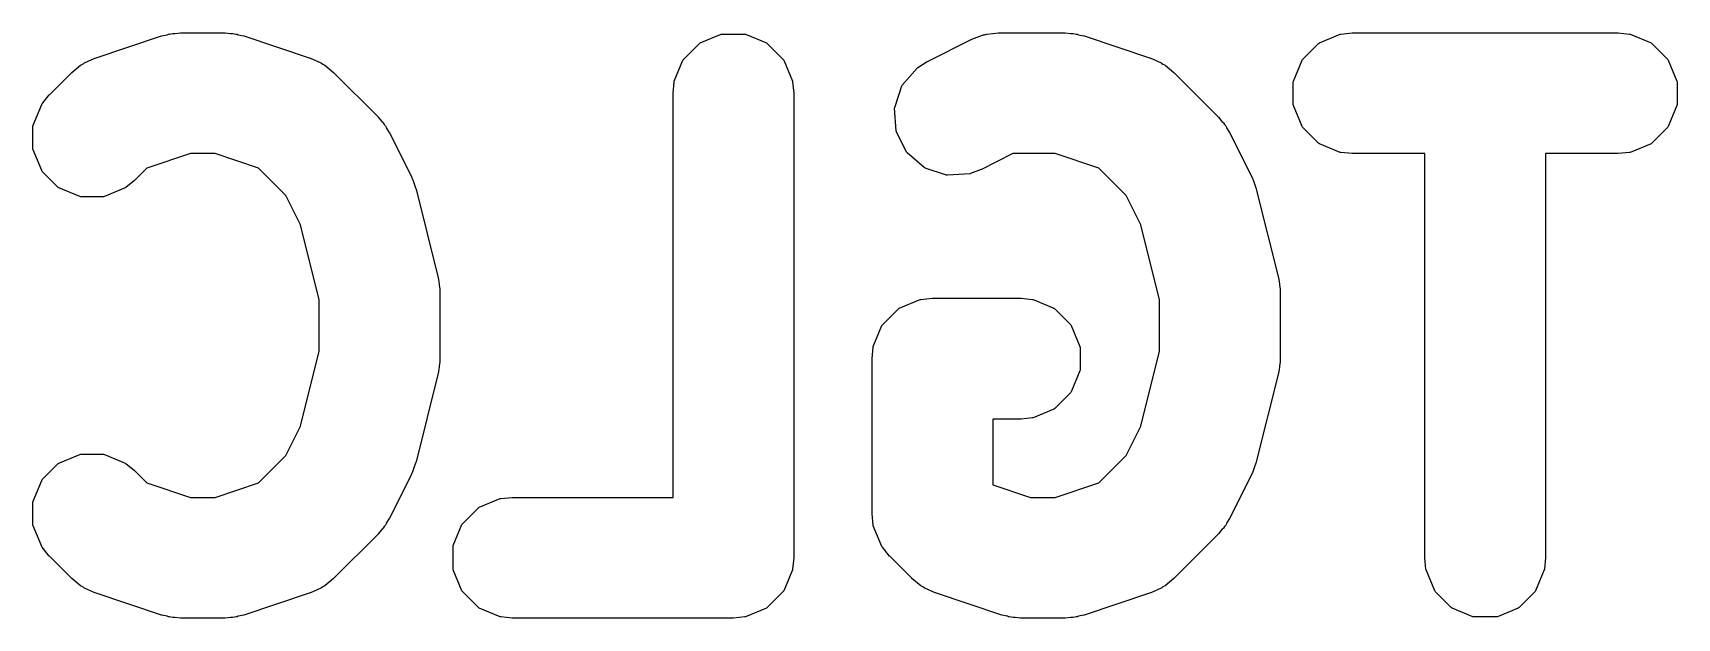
# Model space of a CAD drawing. Extents: x 54 to 204, y -96 to -37.
# Drawn here: x 165.327 to 168.868, y -92.775 to -91.515 of the extents above; entities that cross this region are included whole.
import ezdxf

# ---------------------------------------------------------------- set-up
doc = ezdxf.new("R2010")
doc.units = 0
doc.layers.add('BLACK', color=7, linetype='CONTINUOUS')

msp = doc.modelspace()

# ---------------------------------------------------------------- linework, layer by layer
at = {"layer": 'BLACK', "linetype": 'CONTINUOUS'}
for p, q in [((165.461074, -91.569192), (165.60393, -91.521573)), ((165.60393, -91.521573), (165.604402, -91.52144)), ((165.604402, -91.52144), (165.616082, -91.518783)), ((165.616082, -91.518783), (165.618741, -91.517683)), ((165.618741, -91.517683), (165.620163, -91.517327)), ((165.620163, -91.517327), (165.624271, -91.516921)), ((165.624271, -91.516921), (165.628297, -91.516007)), ((165.628297, -91.516007), (165.629758, -91.515895)), ((165.629758, -91.515895), (165.632629, -91.516098)), ((165.632629, -91.516098), (165.64455, -91.514925)), ((165.64455, -91.514925), (165.64504, -91.514901)), ((165.64504, -91.514901), (165.740278, -91.514901)), ((165.740278, -91.514901), (165.740768, -91.514925)), ((165.740768, -91.514925), (165.752687, -91.516098)), ((165.752687, -91.516098), (165.755559, -91.515895)), ((165.755559, -91.515895), (165.75702, -91.516007)), ((165.75702, -91.516007), (165.761044, -91.516921)), ((165.761044, -91.516921), (165.765155, -91.517327)), ((165.765155, -91.517327), (165.766576, -91.517683)), ((165.766576, -91.517683), (165.769239, -91.518785)), ((165.769239, -91.518785), (165.780915, -91.521441)), ((165.780915, -91.521441), (165.781387, -91.521573)), ((165.781387, -91.521573), (165.924244, -91.569191)), ((166.764157, -91.536348), (166.809217, -91.517684)), ((166.809217, -91.517684), (166.81113, -91.517303)), ((166.81113, -91.517303), (166.859902, -91.517303)), ((166.859902, -91.517303), (166.861815, -91.517684)), ((166.861815, -91.517684), (166.906875, -91.536348)), ((167.253569, -91.576245), (167.348807, -91.528626)), ((167.348807, -91.528626), (167.349256, -91.528428)), ((167.349256, -91.528428), (167.372142, -91.51967)), ((167.372142, -91.51967), (167.373574, -91.519353)), ((167.373574, -91.519353), (167.377244, -91.519091)), ((167.377244, -91.519091), (167.380647, -91.517683)), ((167.380647, -91.517683), (167.382069, -91.517327)), ((167.382069, -91.517327), (167.406455, -91.514925)), ((167.406455, -91.514925), (167.406945, -91.514901)), ((167.406945, -91.514901), (167.549802, -91.514901)), ((167.549802, -91.514901), (167.550292, -91.514925)), ((167.550292, -91.514925), (167.562211, -91.516098)), ((167.562211, -91.516098), (167.565083, -91.515895)), ((167.565083, -91.515895), (167.566544, -91.516007)), ((167.566544, -91.516007), (167.570568, -91.516921)), ((167.570568, -91.516921), (167.574679, -91.517327)), ((167.574679, -91.517327), (167.5761, -91.517683)), ((167.5761, -91.517683), (167.578763, -91.518785)), ((167.578763, -91.518785), (167.590439, -91.521441)), ((167.590439, -91.521441), (167.590911, -91.521573)), ((167.590911, -91.521573), (167.733768, -91.569191)), ((168.097491, -91.536348), (168.142551, -91.517684)), ((168.142551, -91.517684), (168.143974, -91.517327)), ((168.143974, -91.517327), (168.16836, -91.514925)), ((168.16836, -91.514925), (168.16885, -91.514901)), ((168.16885, -91.514901), (168.740278, -91.514901)), ((168.740278, -91.514901), (168.740768, -91.514925)), ((168.740768, -91.514925), (168.765154, -91.517327)), ((168.765154, -91.517327), (168.766577, -91.517684)), ((168.766577, -91.517684), (168.811637, -91.536348)), ((166.728046, -91.571919), (166.762534, -91.537431)), ((166.762534, -91.537431), (166.764157, -91.536348)), ((166.906875, -91.536348), (166.908498, -91.537431)), ((166.908498, -91.537431), (166.942986, -91.571919)), ((168.06138, -91.571919), (168.095868, -91.537431)), ((168.095868, -91.537431), (168.097491, -91.536348)), ((168.811637, -91.536348), (168.81326, -91.537431)), ((168.81326, -91.537431), (168.847748, -91.571919)), ((165.36264, -91.648216), (165.410258, -91.600597)), ((165.410258, -91.600597), (165.410622, -91.600267)), ((165.410622, -91.600267), (165.429564, -91.584722)), ((165.429564, -91.584722), (165.430822, -91.583968)), ((165.430822, -91.583968), (165.434222, -91.582559)), ((165.434222, -91.582559), (165.437004, -91.580147)), ((165.437004, -91.580147), (165.438242, -91.579359)), ((165.438242, -91.579359), (165.460617, -91.569369)), ((165.460617, -91.569369), (165.461074, -91.569192)), ((165.924244, -91.569191), (165.924702, -91.569368)), ((165.924702, -91.569368), (165.947077, -91.579359)), ((165.947077, -91.579359), (165.948314, -91.580148)), ((165.948314, -91.580148), (165.951094, -91.582559)), ((165.951094, -91.582559), (165.954494, -91.583968)), ((165.954494, -91.583968), (165.955753, -91.584722)), ((165.955753, -91.584722), (165.974695, -91.600267)), ((165.974695, -91.600267), (165.975059, -91.600596)), ((165.975059, -91.600596), (166.070297, -91.695834)), ((166.708299, -91.618602), (166.726963, -91.573542)), ((166.726963, -91.573542), (166.728046, -91.571919)), ((166.942986, -91.571919), (166.944069, -91.573542)), ((166.944069, -91.573542), (166.962733, -91.618602)), ((167.199335, -91.62734), (167.231291, -91.590495)), ((167.231291, -91.590495), (167.232404, -91.58954)), ((167.232404, -91.58954), (167.253141, -91.576486)), ((167.253141, -91.576486), (167.253569, -91.576245)), ((167.733768, -91.569191), (167.734226, -91.569368)), ((167.734226, -91.569368), (167.756601, -91.579359)), ((167.756601, -91.579359), (167.757838, -91.580148)), ((167.757838, -91.580148), (167.760618, -91.582559)), ((167.760618, -91.582559), (167.764018, -91.583968)), ((167.764018, -91.583968), (167.765277, -91.584722)), ((167.765277, -91.584722), (167.784219, -91.600267)), ((167.784219, -91.600267), (167.784583, -91.600596)), ((167.784583, -91.600596), (167.879821, -91.695834)), ((168.041633, -91.618602), (168.060297, -91.573542)), ((168.060297, -91.573542), (168.06138, -91.571919)), ((168.847748, -91.571919), (168.848831, -91.573542)), ((168.848831, -91.573542), (168.867495, -91.618602)), ((166.70554, -91.644411), (166.707942, -91.620025)), ((166.707942, -91.620025), (166.708299, -91.618602)), ((166.962733, -91.618602), (166.96309, -91.620025)), ((166.96309, -91.620025), (166.965492, -91.644411)), ((167.182945, -91.675305), (167.198369, -91.629035)), ((167.198369, -91.629035), (167.199335, -91.62734)), ((168.041252, -91.620515), (168.041633, -91.618602)), ((168.041252, -91.669287), (168.041252, -91.620515)), ((168.867495, -91.618602), (168.867876, -91.620515)), ((168.867876, -91.620515), (168.867876, -91.669287)), ((165.327347, -91.713838), (165.346012, -91.668779)), ((165.346012, -91.668779), (165.346766, -91.667521)), ((165.346766, -91.667521), (165.362311, -91.648579)), ((165.362311, -91.648579), (165.36264, -91.648216)), ((166.705516, -91.644901), (166.70554, -91.644411)), ((166.705516, -92.514901), (166.705516, -91.644901)), ((166.965492, -91.644411), (166.965516, -91.644901)), ((166.965516, -91.644901), (166.965516, -92.644901)), ((168.041633, -91.6712), (168.041252, -91.669287)), ((168.060297, -91.71626), (168.041633, -91.6712)), ((168.867495, -91.6712), (168.848831, -91.71626)), ((168.867876, -91.669287), (168.867495, -91.6712)), ((166.070297, -91.695834), (166.070626, -91.696198)), ((166.070626, -91.696198), (166.078223, -91.705456)), ((166.078223, -91.705456), (166.080398, -91.707342)), ((166.080398, -91.707342), (166.081354, -91.708456)), ((166.081354, -91.708456), (166.083554, -91.711951)), ((167.182701, -91.677241), (167.182945, -91.675305)), ((167.186159, -91.725891), (167.182701, -91.677241)), ((167.879821, -91.695834), (167.88015, -91.696198)), ((167.88015, -91.696198), (167.887747, -91.705456)), ((167.887747, -91.705456), (167.889922, -91.707342)), ((167.889922, -91.707342), (167.890878, -91.708456)), ((167.890878, -91.708456), (167.893078, -91.711951)), ((165.326966, -91.715752), (165.327347, -91.713838)), ((165.326966, -91.764526), (165.326966, -91.715752)), ((166.083554, -91.711951), (166.086171, -91.71514)), ((166.086171, -91.71514), (166.086925, -91.716399)), ((166.086925, -91.716399), (166.088023, -91.719052)), ((166.088023, -91.719052), (166.094407, -91.729192)), ((166.094407, -91.729192), (166.094648, -91.72962)), ((166.094648, -91.72962), (166.142267, -91.824858)), ((167.186674, -91.727772), (167.186159, -91.725891)), ((167.208486, -91.771395), (167.186674, -91.727772)), ((167.893078, -91.711951), (167.895695, -91.71514)), ((167.895695, -91.71514), (167.896449, -91.716399)), ((167.896449, -91.716399), (167.897547, -91.719052)), ((167.897547, -91.719052), (167.903931, -91.729192)), ((167.903931, -91.729192), (167.904172, -91.72962)), ((167.904172, -91.72962), (167.951791, -91.824858)), ((168.06138, -91.717883), (168.060297, -91.71626)), ((168.095868, -91.752371), (168.06138, -91.717883)), ((168.847748, -91.717883), (168.81326, -91.752371)), ((168.848831, -91.71626), (168.847748, -91.717883)), ((165.327347, -91.76644), (165.326966, -91.764526)), ((165.346012, -91.811499), (165.327347, -91.76644)), ((165.666136, -91.774901), (165.572408, -91.806142)), ((165.719185, -91.774901), (165.666136, -91.774901)), ((165.812909, -91.806142), (165.719185, -91.774901)), ((167.209682, -91.772936), (167.208486, -91.771395)), ((167.246527, -91.804892), (167.209682, -91.772936)), ((167.437634, -91.774901), (167.369845, -91.808795)), ((167.528709, -91.774901), (167.437634, -91.774901)), ((167.622433, -91.806142), (167.528709, -91.774901)), ((168.097491, -91.753454), (168.095868, -91.752371)), ((168.142551, -91.772118), (168.097491, -91.753454)), ((168.143974, -91.772475), (168.142551, -91.772118)), ((168.16836, -91.774877), (168.143974, -91.772475)), ((168.16885, -91.774901), (168.16836, -91.774877)), ((168.324564, -91.774901), (168.16885, -91.774901)), ((168.324564, -92.644901), (168.324564, -91.774901)), ((168.740278, -91.774901), (168.584564, -91.774901)), ((168.584564, -91.774901), (168.584564, -92.644901)), ((168.740768, -91.774877), (168.740278, -91.774901)), ((168.765154, -91.772475), (168.740768, -91.774877)), ((168.766577, -91.772118), (168.765154, -91.772475)), ((168.811637, -91.753454), (168.766577, -91.772118)), ((168.81326, -91.752371), (168.811637, -91.753454)), ((165.347095, -91.813121), (165.346012, -91.811499)), ((165.381582, -91.847608), (165.347095, -91.813121)), ((165.572408, -91.806142), (165.546488, -91.832063)), ((165.871531, -91.864764), (165.812909, -91.806142)), ((167.248222, -91.805858), (167.246527, -91.804892)), ((167.294492, -91.821282), (167.248222, -91.805858)), ((167.369396, -91.808993), (167.34651, -91.817751)), ((167.369845, -91.808795), (167.369396, -91.808993)), ((167.681055, -91.864764), (167.622433, -91.806142)), ((165.383204, -91.848691), (165.381582, -91.847608)), ((165.428263, -91.867356), (165.383204, -91.848691)), ((165.525924, -91.848691), (165.480865, -91.867356)), ((165.527182, -91.847937), (165.525924, -91.848691)), ((165.546124, -91.832392), (165.527182, -91.847937)), ((165.546488, -91.832063), (165.546124, -91.832392)), ((166.142267, -91.824858), (166.142465, -91.825307)), ((166.142465, -91.825307), (166.142903, -91.826453)), ((166.142903, -91.826453), (166.143033, -91.826628)), ((166.143033, -91.826628), (166.143723, -91.827922)), ((166.143723, -91.827922), (166.14734, -91.838046)), ((166.14734, -91.838046), (166.151223, -91.848193)), ((166.151223, -91.848193), (166.151541, -91.84963)), ((166.151541, -91.84963), (166.151555, -91.849843)), ((166.151555, -91.849843), (166.151968, -91.850995)), ((166.151968, -91.850995), (166.152111, -91.851466)), ((167.296428, -91.821526), (167.294492, -91.821282)), ((167.345078, -91.818068), (167.296428, -91.821526)), ((167.34651, -91.817751), (167.345078, -91.818068)), ((167.951791, -91.824858), (167.951989, -91.825307)), ((167.951989, -91.825307), (167.952427, -91.826453)), ((167.952427, -91.826453), (167.952557, -91.826628)), ((167.952557, -91.826628), (167.953247, -91.827922)), ((167.953247, -91.827922), (167.956864, -91.838046)), ((167.956864, -91.838046), (167.960747, -91.848193)), ((167.960747, -91.848193), (167.961065, -91.84963)), ((167.961065, -91.84963), (167.961079, -91.849843)), ((167.961079, -91.849843), (167.961492, -91.850995)), ((167.961492, -91.850995), (167.961635, -91.851466)), ((165.430177, -91.867737), (165.428263, -91.867356)), ((165.478951, -91.867737), (165.430177, -91.867737)), ((165.480865, -91.867356), (165.478951, -91.867737)), ((165.903332, -91.928366), (165.871531, -91.864764)), ((166.152111, -91.851466), (166.19973, -92.041942)), ((167.712856, -91.928366), (167.681055, -91.864764)), ((167.961635, -91.851466), (168.009254, -92.041942)), ((165.943611, -92.089478), (165.903332, -91.928366)), ((167.753135, -92.089478), (167.712856, -91.928366)), ((166.19973, -92.041942), (166.199825, -92.042424)), ((166.199825, -92.042424), (166.200359, -92.046042)), ((166.200359, -92.046042), (166.200828, -92.047173)), ((166.200828, -92.047173), (166.201185, -92.048596)), ((166.201185, -92.048596), (166.202077, -92.05766)), ((166.202077, -92.05766), (166.203409, -92.066664)), ((168.009254, -92.041942), (168.009349, -92.042424)), ((168.009349, -92.042424), (168.009883, -92.046042)), ((168.009883, -92.046042), (168.010352, -92.047173)), ((168.010352, -92.047173), (168.010709, -92.048596)), ((168.010709, -92.048596), (168.011601, -92.05766)), ((168.011601, -92.05766), (168.012933, -92.066664)), ((165.943611, -92.200322), (165.943611, -92.089478)), ((166.203408, -92.068133), (166.203227, -92.06934)), ((166.203227, -92.06934), (166.203587, -92.072981)), ((166.203409, -92.066664), (166.203408, -92.068133)), ((166.203587, -92.072981), (166.203611, -92.073472)), ((166.203611, -92.073472), (166.203611, -92.216329)), ((167.192729, -92.107776), (167.237789, -92.089112)), ((167.237789, -92.089112), (167.239212, -92.088755)), ((167.239212, -92.088755), (167.263598, -92.086353)), ((167.263598, -92.086353), (167.264088, -92.086329)), ((167.264088, -92.086329), (167.454564, -92.086329)), ((167.454564, -92.086329), (167.455054, -92.086353)), ((167.455054, -92.086353), (167.47944, -92.088755)), ((167.47944, -92.088755), (167.480863, -92.089112)), ((167.480863, -92.089112), (167.525923, -92.107776)), ((167.753135, -92.200322), (167.753135, -92.089478)), ((168.012932, -92.068133), (168.012751, -92.06934)), ((168.012751, -92.06934), (168.013111, -92.072981)), ((168.012933, -92.066664), (168.012932, -92.068133)), ((168.013111, -92.072981), (168.013135, -92.073472)), ((168.013135, -92.073472), (168.013135, -92.216329)), ((167.156618, -92.143347), (167.191106, -92.108859)), ((167.191106, -92.108859), (167.192729, -92.107776)), ((167.525923, -92.107776), (167.527546, -92.108859)), ((167.527546, -92.108859), (167.562034, -92.143347)), ((167.136871, -92.19003), (167.155535, -92.14497)), ((167.155535, -92.14497), (167.156618, -92.143347)), ((167.562034, -92.143347), (167.563117, -92.14497)), ((167.563117, -92.14497), (167.581781, -92.19003)), ((165.903332, -92.361433), (165.943611, -92.200322)), ((167.134112, -92.215839), (167.136514, -92.191453)), ((167.136514, -92.191453), (167.136871, -92.19003)), ((167.581781, -92.19003), (167.582162, -92.191943)), ((167.582162, -92.191943), (167.582162, -92.240715)), ((167.712856, -92.361433), (167.753135, -92.200322)), ((166.202077, -92.232139), (166.201185, -92.241205)), ((166.203409, -92.223137), (166.202077, -92.232139)), ((166.203587, -92.21682), (166.203227, -92.220459)), ((166.203227, -92.220459), (166.203408, -92.221668)), ((166.203408, -92.221668), (166.203409, -92.223137)), ((166.203611, -92.216329), (166.203587, -92.21682)), ((167.134088, -92.216329), (167.134112, -92.215839)), ((167.134088, -92.549662), (167.134088, -92.216329)), ((168.011601, -92.232139), (168.010709, -92.241205)), ((168.012933, -92.223137), (168.011601, -92.232139)), ((168.013111, -92.21682), (168.012751, -92.220459)), ((168.012751, -92.220459), (168.012932, -92.221668)), ((168.012932, -92.221668), (168.012933, -92.223137)), ((168.013135, -92.216329), (168.013111, -92.21682)), ((166.19973, -92.247859), (166.152111, -92.438335)), ((166.199825, -92.247377), (166.19973, -92.247859)), ((166.200359, -92.243759), (166.199825, -92.247377)), ((166.200828, -92.242629), (166.200359, -92.243759)), ((166.201185, -92.241205), (166.200828, -92.242629)), ((167.581781, -92.242628), (167.563117, -92.287688)), ((167.582162, -92.240715), (167.581781, -92.242628)), ((168.009254, -92.247859), (167.961635, -92.438335)), ((168.009349, -92.247377), (168.009254, -92.247859)), ((168.009883, -92.243759), (168.009349, -92.247377)), ((168.010352, -92.242629), (168.009883, -92.243759)), ((168.010709, -92.241205), (168.010352, -92.242629)), ((167.562034, -92.289311), (167.527546, -92.323799)), ((167.563117, -92.287688), (167.562034, -92.289311)), ((167.454564, -92.346329), (167.394088, -92.346329)), ((167.394088, -92.346329), (167.394088, -92.48771)), ((167.455054, -92.346305), (167.454564, -92.346329)), ((167.47944, -92.343903), (167.455054, -92.346305)), ((167.480863, -92.343546), (167.47944, -92.343903)), ((167.525923, -92.324882), (167.480863, -92.343546)), ((167.527546, -92.323799), (167.525923, -92.324882)), ((165.871532, -92.425033), (165.903332, -92.361433)), ((167.681056, -92.425033), (167.712856, -92.361433)), ((165.347096, -92.476679), (165.381584, -92.442192)), ((165.381584, -92.442192), (165.383206, -92.441109)), ((165.383206, -92.441109), (165.428266, -92.422445)), ((165.428266, -92.422445), (165.430179, -92.422064)), ((165.430179, -92.422064), (165.478952, -92.422064)), ((165.478952, -92.422064), (165.480866, -92.422445)), ((165.480866, -92.422445), (165.525925, -92.44111)), ((165.525925, -92.44111), (165.527183, -92.441864)), ((165.527183, -92.441864), (165.546125, -92.45741)), ((165.812907, -92.483659), (165.871532, -92.425033)), ((166.147362, -92.451695), (166.143724, -92.461879)), ((166.151223, -92.441608), (166.147362, -92.451695)), ((166.151541, -92.44017), (166.151223, -92.441608)), ((166.151556, -92.439954), (166.151541, -92.44017)), ((166.151967, -92.438807), (166.151556, -92.439954)), ((166.152111, -92.438335), (166.151967, -92.438807)), ((167.622431, -92.483659), (167.681056, -92.425033)), ((167.956886, -92.451695), (167.953248, -92.461879)), ((167.960747, -92.441608), (167.956886, -92.451695)), ((167.961065, -92.44017), (167.960747, -92.441608)), ((167.96108, -92.439954), (167.961065, -92.44017)), ((167.961491, -92.438807), (167.96108, -92.439954)), ((167.961635, -92.438335), (167.961491, -92.438807)), ((165.327347, -92.52336), (165.346012, -92.478301)), ((165.346012, -92.478301), (165.347096, -92.476679)), ((165.546125, -92.45741), (165.546489, -92.457739)), ((165.546489, -92.457739), (165.572408, -92.483658)), ((165.572408, -92.483658), (165.666136, -92.514901)), ((165.719185, -92.514901), (165.812907, -92.483659)), ((166.142267, -92.464943), (166.094648, -92.560181)), ((166.142465, -92.464493), (166.142267, -92.464943)), ((166.142902, -92.463349), (166.142465, -92.464493)), ((166.143031, -92.463176), (166.142902, -92.463349)), ((166.143724, -92.461879), (166.143031, -92.463176)), ((167.394088, -92.48771), (167.47566, -92.514901)), ((167.528709, -92.514901), (167.622431, -92.483659)), ((167.951791, -92.464943), (167.904172, -92.560181)), ((167.951989, -92.464493), (167.951791, -92.464943)), ((167.952426, -92.463349), (167.951989, -92.464493)), ((167.952555, -92.463176), (167.952426, -92.463349)), ((167.953248, -92.461879), (167.952555, -92.463176)), ((165.326966, -92.525274), (165.327347, -92.52336)), ((165.666136, -92.514901), (165.719185, -92.514901)), ((166.287967, -92.536348), (166.333027, -92.517684)), ((166.333027, -92.517684), (166.33445, -92.517327)), ((166.33445, -92.517327), (166.358836, -92.514925)), ((166.358836, -92.514925), (166.359326, -92.514901)), ((166.359326, -92.514901), (166.705516, -92.514901)), ((167.47566, -92.514901), (167.528709, -92.514901)), ((165.326966, -92.574047), (165.326966, -92.525274)), ((166.251856, -92.571919), (166.286344, -92.537431)), ((166.286344, -92.537431), (166.287967, -92.536348)), ((167.134112, -92.550152), (167.134088, -92.549662)), ((167.136514, -92.574538), (167.134112, -92.550152)), ((165.327347, -92.57596), (165.326966, -92.574047)), ((165.346011, -92.62102), (165.327347, -92.57596)), ((166.070298, -92.593967), (165.97506, -92.689206)), ((166.070627, -92.593603), (166.070298, -92.593967)), ((166.078226, -92.584341), (166.070627, -92.593603)), ((166.080397, -92.58246), (166.078226, -92.584341)), ((166.081354, -92.581345), (166.080397, -92.58246)), ((166.083551, -92.577852), (166.081354, -92.581345)), ((166.086171, -92.574662), (166.083551, -92.577852)), ((166.086926, -92.573402), (166.086171, -92.574662)), ((166.088026, -92.570743), (166.086926, -92.573402)), ((166.094407, -92.560609), (166.088026, -92.570743)), ((166.094648, -92.560181), (166.094407, -92.560609)), ((166.232109, -92.618602), (166.250773, -92.573542)), ((166.250773, -92.573542), (166.251856, -92.571919)), ((167.136871, -92.575961), (167.136514, -92.574538)), ((167.155535, -92.621021), (167.136871, -92.575961)), ((167.879822, -92.593967), (167.784584, -92.689206)), ((167.880151, -92.593603), (167.879822, -92.593967)), ((167.88775, -92.584341), (167.880151, -92.593603)), ((167.889921, -92.58246), (167.88775, -92.584341)), ((167.890878, -92.581345), (167.889921, -92.58246)), ((167.893075, -92.577852), (167.890878, -92.581345)), ((167.895695, -92.574662), (167.893075, -92.577852)), ((167.89645, -92.573402), (167.895695, -92.574662)), ((167.89755, -92.570743), (167.89645, -92.573402)), ((167.903931, -92.560609), (167.89755, -92.570743)), ((167.904172, -92.560181), (167.903931, -92.560609)), ((165.346765, -92.622279), (165.346011, -92.62102)), ((165.36231, -92.641221), (165.346765, -92.622279)), ((166.231728, -92.620515), (166.232109, -92.618602)), ((166.231728, -92.669287), (166.231728, -92.620515)), ((167.156347, -92.622239), (167.155535, -92.621021)), ((167.156293, -92.622284), (167.156347, -92.622239)), ((167.171834, -92.641221), (167.156293, -92.622284)), ((165.362639, -92.641584), (165.36231, -92.641221)), ((165.410258, -92.689204), (165.362639, -92.641584)), ((166.965492, -92.645391), (166.96309, -92.669777)), ((166.965516, -92.644901), (166.965492, -92.645391)), ((167.172163, -92.641584), (167.171834, -92.641221)), ((167.219782, -92.689204), (167.172163, -92.641584)), ((168.324588, -92.645391), (168.324564, -92.644901)), ((168.32699, -92.669777), (168.324588, -92.645391)), ((168.58454, -92.645391), (168.582138, -92.669777)), ((168.584564, -92.644901), (168.58454, -92.645391)), ((165.410622, -92.689534), (165.410258, -92.689204)), ((165.429563, -92.70508), (165.410622, -92.689534)), ((165.974696, -92.689535), (165.955754, -92.70508)), ((165.97506, -92.689206), (165.974696, -92.689535)), ((166.232109, -92.6712), (166.231728, -92.669287)), ((166.250773, -92.71626), (166.232109, -92.6712)), ((166.962733, -92.6712), (166.944069, -92.71626)), ((166.96309, -92.669777), (166.962733, -92.6712)), ((167.220146, -92.689534), (167.219782, -92.689204)), ((167.239087, -92.70508), (167.220146, -92.689534)), ((167.78422, -92.689535), (167.765278, -92.70508)), ((167.784584, -92.689206), (167.78422, -92.689535)), ((168.327347, -92.6712), (168.32699, -92.669777)), ((168.346011, -92.71626), (168.327347, -92.6712)), ((168.581781, -92.6712), (168.563117, -92.71626)), ((168.582138, -92.669777), (168.581781, -92.6712)), ((165.430822, -92.705834), (165.429563, -92.70508)), ((165.434224, -92.707243), (165.430822, -92.705834)), ((165.437004, -92.709654), (165.434224, -92.707243)), ((165.438242, -92.710443), (165.437004, -92.709654)), ((165.460617, -92.720433), (165.438242, -92.710443)), ((165.461074, -92.72061), (165.460617, -92.720433)), ((165.60393, -92.768229), (165.461074, -92.72061)), ((165.924244, -92.720611), (165.781387, -92.768229)), ((165.924702, -92.720434), (165.924244, -92.720611)), ((165.947077, -92.710443), (165.924702, -92.720434)), ((165.948315, -92.709654), (165.947077, -92.710443)), ((165.951093, -92.707243), (165.948315, -92.709654)), ((165.954495, -92.705835), (165.951093, -92.707243)), ((165.955754, -92.70508), (165.954495, -92.705835)), ((166.251856, -92.717883), (166.250773, -92.71626)), ((166.286344, -92.752371), (166.251856, -92.717883)), ((166.942986, -92.717883), (166.908498, -92.752371)), ((166.944069, -92.71626), (166.942986, -92.717883)), ((167.240346, -92.705834), (167.239087, -92.70508)), ((167.243748, -92.707243), (167.240346, -92.705834)), ((167.246528, -92.709654), (167.243748, -92.707243)), ((167.247766, -92.710443), (167.246528, -92.709654)), ((167.270141, -92.720433), (167.247766, -92.710443)), ((167.270598, -92.72061), (167.270141, -92.720433)), ((167.413454, -92.768229), (167.270598, -92.72061)), ((167.733768, -92.720611), (167.590911, -92.768229)), ((167.734226, -92.720434), (167.733768, -92.720611)), ((167.756601, -92.710443), (167.734226, -92.720434)), ((167.757839, -92.709654), (167.756601, -92.710443)), ((167.760617, -92.707243), (167.757839, -92.709654)), ((167.764019, -92.705835), (167.760617, -92.707243)), ((167.765278, -92.70508), (167.764019, -92.705835)), ((168.347094, -92.717883), (168.346011, -92.71626)), ((168.381582, -92.752371), (168.347094, -92.717883)), ((168.562034, -92.717883), (168.527546, -92.752371)), ((168.563117, -92.71626), (168.562034, -92.717883)), ((165.604403, -92.768362), (165.60393, -92.768229)), ((165.616084, -92.771017), (165.604403, -92.768362)), ((165.61874, -92.772118), (165.616084, -92.771017)), ((165.769233, -92.771017), (165.766578, -92.772118)), ((165.780915, -92.768362), (165.769233, -92.771017)), ((165.781387, -92.768229), (165.780915, -92.768362)), ((166.287967, -92.753454), (166.286344, -92.752371)), ((166.333027, -92.772118), (166.287967, -92.753454)), ((166.906875, -92.753454), (166.861815, -92.772118)), ((166.908498, -92.752371), (166.906875, -92.753454)), ((167.413927, -92.768362), (167.413454, -92.768229)), ((167.425608, -92.771017), (167.413927, -92.768362)), ((167.428264, -92.772118), (167.425608, -92.771017)), ((167.578757, -92.771017), (167.576102, -92.772118)), ((167.590439, -92.768362), (167.578757, -92.771017)), ((167.590911, -92.768229), (167.590439, -92.768362)), ((168.383205, -92.753454), (168.381582, -92.752371)), ((168.428265, -92.772118), (168.383205, -92.753454)), ((168.525923, -92.753454), (168.480863, -92.772118)), ((168.527546, -92.752371), (168.525923, -92.753454)), ((165.620164, -92.772475), (165.61874, -92.772118)), ((165.624276, -92.772879), (165.620164, -92.772475)), ((165.628296, -92.773794), (165.624276, -92.772879)), ((165.62976, -92.773906), (165.628296, -92.773794)), ((165.632625, -92.773702), (165.62976, -92.773906)), ((165.64455, -92.774877), (165.632625, -92.773702)), ((165.64504, -92.774901), (165.64455, -92.774877)), ((165.740278, -92.774901), (165.64504, -92.774901)), ((165.740768, -92.774877), (165.740278, -92.774901)), ((165.752691, -92.773702), (165.740768, -92.774877)), ((165.755557, -92.773906), (165.752691, -92.773702)), ((165.757021, -92.773794), (165.755557, -92.773906)), ((165.76104, -92.772879), (165.757021, -92.773794)), ((165.765153, -92.772475), (165.76104, -92.772879)), ((165.766578, -92.772118), (165.765153, -92.772475)), ((166.33445, -92.772475), (166.333027, -92.772118)), ((166.358836, -92.774877), (166.33445, -92.772475)), ((166.359326, -92.774901), (166.358836, -92.774877)), ((166.835516, -92.774901), (166.359326, -92.774901)), ((166.836006, -92.774877), (166.835516, -92.774901)), ((166.860392, -92.772475), (166.836006, -92.774877)), ((166.861815, -92.772118), (166.860392, -92.772475)), ((167.429688, -92.772475), (167.428264, -92.772118)), ((167.4338, -92.772879), (167.429688, -92.772475)), ((167.43782, -92.773794), (167.4338, -92.772879)), ((167.439284, -92.773906), (167.43782, -92.773794)), ((167.442149, -92.773702), (167.439284, -92.773906)), ((167.454074, -92.774877), (167.442149, -92.773702)), ((167.454564, -92.774901), (167.454074, -92.774877)), ((167.549802, -92.774901), (167.454564, -92.774901)), ((167.550292, -92.774877), (167.549802, -92.774901)), ((167.562215, -92.773702), (167.550292, -92.774877)), ((167.565081, -92.773906), (167.562215, -92.773702)), ((167.566545, -92.773794), (167.565081, -92.773906)), ((167.570564, -92.772879), (167.566545, -92.773794)), ((167.574677, -92.772475), (167.570564, -92.772879)), ((167.576102, -92.772118), (167.574677, -92.772475)), ((168.430178, -92.772499), (168.428265, -92.772118)), ((168.47895, -92.772499), (168.430178, -92.772499)), ((168.480863, -92.772118), (168.47895, -92.772499))]:
    msp.add_line(p, q, dxfattribs=at)

doc.saveas('drawing.dxf')
